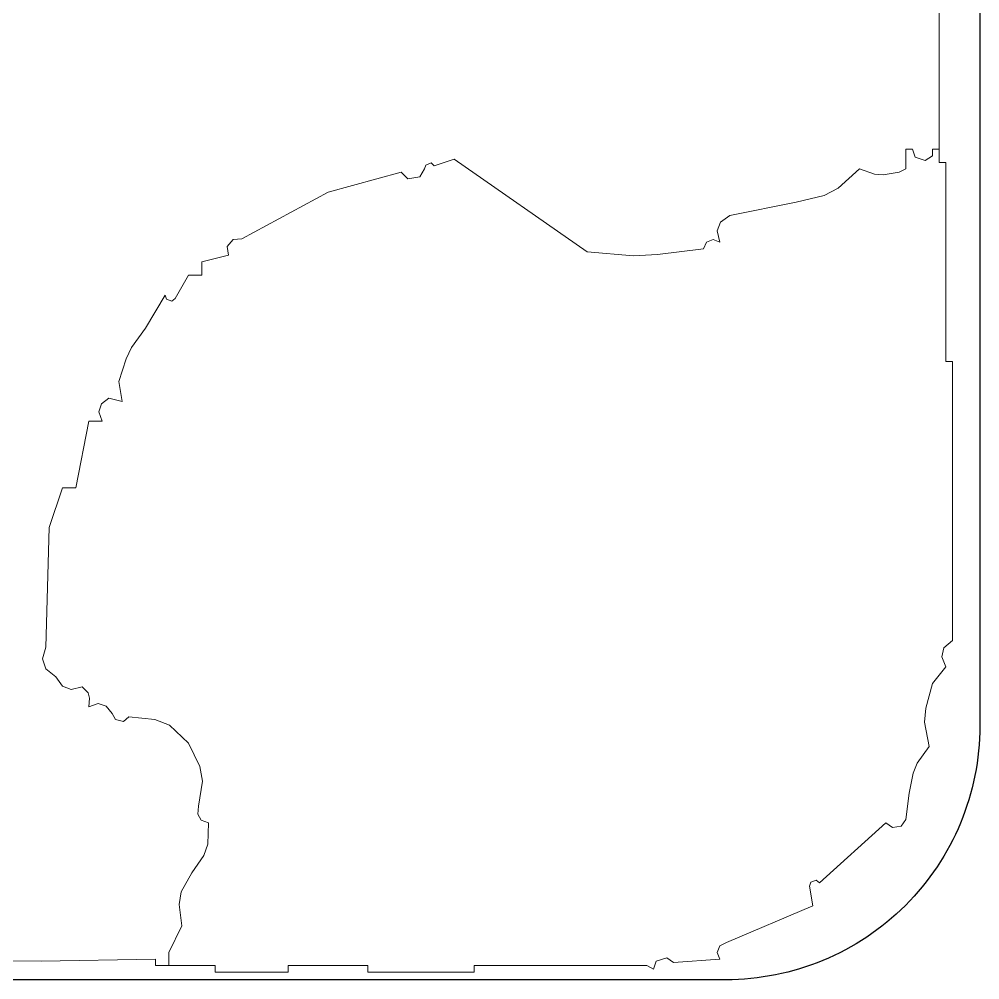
# Model space of a CAD drawing. Extents: x 396092 to 455492, y 17293 to 132793.
# Drawn here: x 439452.7 to 439524.1, y 46844.5 to 46915.9 of the extents above; entities that cross this region are included whole.
import ezdxf

# ---------------------------------------------------------------- set-up
doc = ezdxf.new("R2010")
doc.units = 0
doc.header["$LTSCALE"] = 1000
doc.header["$MEASUREMENT"] = 0

# ---------------------------------------------------------------- blocks, each defined once
blk = doc.blocks.new('A$C0AC75E25')
blk.add_lwpolyline([(33703.5, -13928.5), (38625.2, -13928.5, -0.414214), (39125.2, -14428.5), (39125.2, -19288, -0.414214), (38625.2, -19788), (33703.5, -19788, -0.414214), (33203.5, -19288), (33203.5, -14428.5, -0.414214)], format="xyb", close=True)
at = {"color": 31, "lineweight": 0}
blk.add_lwpolyline([(37165.4, -19749.8), (37277.8, -19751.1), (37502.6, -19747.2), (37502.6, -19760.2), (37502.6, -19760.2), (37528.8, -19760.2), (37528.8, -19734.1), (37554.9, -19681.8), (37549.7, -19640), (37553.6, -19615.1), (37574.5, -19577.2), (37598, -19543.2), (37605.9, -19521), (37607.2, -19479.2), (37592.8, -19474), (37586.3, -19462.2), (37587.6, -19446.5), (37595.4, -19396.8), (37590.2, -19368.1), (37568, -19322.3), (37530.1, -19287), (37501.3, -19275.3), (37450.3, -19270), (37439.9, -19279.2), (37424.2, -19275.3), (37417.7, -19263.5), (37405.9, -19249.1), (37390.2, -19243.9), (37371.9, -19250.4), (37373.2, -19233.4), (37370.6, -19223), (37358.8, -19211.2), (37336.6, -19216.4), (37319.6, -19209.9), (37306.5, -19191.6), (37286.9, -19175.9), (37280.4, -19156.3), (37286.9, -19132.8), (37293.5, -18897.5), (37319.6, -18819.1), (37345.8, -18819.1), (37371.9, -18688.3), (37398, -18688.3), (37391.5, -18670), (37396.7, -18654.3), (37411.1, -18642.6), (37437.3, -18649.1), (37430.7, -18609.9), (37445.1, -18565.5), (37455.6, -18543.2), (37483, -18505.3), (37522.2, -18440), (37524.8, -18447.8), (37535.3, -18451.7), (37541.8, -18446.5), (37568, -18400.7), (37594.1, -18400.7), (37594.1, -18374.6), (37646.4, -18361.5), (37643.8, -18344.5), (37655.6, -18330.2), (37672.6, -18328.9), (37842.5, -18237.3), (37986.3, -18198.1), (37999.4, -18211.2), (38022.9, -18207.3), (38032, -18191.6), (38034.7, -18183.8), (38045.1, -18179.8), (38051.6, -18185.1), (38090.9, -18172), (38352.3, -18355), (38443.8, -18362.8), (38490.9, -18360.2), (38581.1, -18348.5), (38587.6, -18335.4), (38600.7, -18330.2), (38613.7, -18335.4), (38608.5, -18313.2), (38615.1, -18296.2), (38633.4, -18283.1), (38764.1, -18257), (38819, -18243.9), (38846.4, -18229.5), (38888.3, -18191.6), (38918.3, -18202.1), (38935.3, -18203.4), (38966.7, -18198.1), (38979.8, -18191.6), (38979.8, -18152.4), (38992.8, -18152.4), (38998.1, -18168.1), (39017.7, -18174.6), (39032.1, -18165.4), (39032.1, -18152.4), (39045.1, -18152.4), (39045.1, -16792.9)], dxfattribs=at)
at = {"color": 22, "lineweight": 0}
blk.add_lwpolyline([(39045.1, -18178.5), (39045.1, -18152.4), (39032.1, -18152.4), (39032.1, -18165.4), (39017.7, -18174.6), (38998.1, -18168.1), (38992.8, -18152.4), (38979.8, -18152.4), (38979.8, -18191.6), (38966.7, -18198.1), (38935.3, -18203.4), (38918.3, -18202.1), (38888.3, -18191.6), (38846.4, -18229.5), (38819, -18243.9), (38764.1, -18257), (38633.4, -18283.1), (38615.1, -18296.2), (38608.5, -18313.2), (38613.7, -18335.4), (38600.7, -18330.2), (38587.6, -18335.4), (38581.1, -18348.5), (38490.9, -18360.2), (38443.8, -18362.8), (38352.3, -18355), (38090.9, -18172), (38051.6, -18185.1), (38045.1, -18179.8), (38034.7, -18183.8), (38032, -18191.6), (38022.9, -18207.3), (37999.4, -18211.2), (37986.3, -18198.1), (37842.5, -18237.3), (37672.6, -18328.9), (37655.6, -18330.2), (37643.8, -18344.5), (37646.4, -18361.5), (37594.1, -18374.6), (37594.1, -18400.7), (37568, -18400.7), (37541.8, -18446.5), (37535.3, -18451.7), (37524.8, -18447.8), (37522.2, -18440), (37483, -18505.3), (37455.6, -18543.2), (37445.1, -18565.5), (37430.7, -18609.9), (37437.3, -18649.1), (37411.1, -18642.6), (37396.7, -18654.3), (37391.5, -18670), (37398, -18688.3), (37371.9, -18688.3), (37345.8, -18819.1), (37319.6, -18819.1), (37293.5, -18897.5), (37286.9, -19132.8), (37280.4, -19156.3), (37286.9, -19175.9), (37306.5, -19191.6), (37319.6, -19209.9), (37336.6, -19216.4), (37358.8, -19211.2), (37370.6, -19223), (37373.2, -19233.4), (37371.9, -19250.4), (37390.2, -19243.9), (37405.9, -19249.1), (37417.7, -19263.5), (37424.2, -19275.3), (37439.9, -19279.2), (37450.3, -19270), (37501.3, -19275.3), (37530.1, -19287), (37568, -19322.3), (37590.2, -19368.1), (37595.4, -19396.8), (37587.6, -19446.5), (37586.3, -19462.2), (37592.8, -19474), (37607.2, -19479.2), (37605.9, -19521), (37598, -19543.2), (37574.5, -19577.2), (37553.6, -19615.1), (37549.7, -19640), (37554.9, -19681.8), (37528.8, -19734.1), (37528.8, -19760.2), (37620.3, -19760.2), (37620.3, -19773.3), (37764.1, -19773.3), (37764.1, -19760.2), (37920.9, -19760.2), (37920.9, -19773.3), (38130.1, -19773.3), (38130.1, -19760.2), (38470, -19760.2), (38483, -19766.8), (38488.3, -19751.1), (38509.2, -19744.6), (38522.2, -19753.7), (38613.7, -19747.2), (38608.5, -19734.1), (38613.7, -19721), (38626.8, -19714.5), (38796.8, -19642.6), (38790.2, -19603.4), (38792.8, -19595.5), (38803.3, -19591.6), (38809.8, -19596.8), (38940.5, -19479.2), (38953.6, -19488.3), (38970.6, -19485.7), (38979.8, -19472.7), (38986.3, -19420.4), (38994.1, -19381.2), (39002, -19361.5), (39025.5, -19328.9), (39016.4, -19280.5), (39019, -19253), (39032.1, -19204.7), (39058.2, -19172), (39050.4, -19152.4), (39054.3, -19134.1), (39071.3, -19119.7), (39071.3, -18570.7), (39058.2, -18570.7), (39058.2, -18178.5), (39045.1, -18178.5)], close=True, dxfattribs=at)
blk = doc.blocks.new('A$C8d334926')
at = {"xscale": 0.03776847953370525, "yscale": 0.03776847953370525, "zscale": 0.03776847953370525}
blk.add_blockref('A$C0AC75E25', (-48257.916, 30871.571), dxfattribs=at)

msp = doc.modelspace()

# ---------------------------------------------------------------- block references
msp.add_blockref('A$C8d334926', (486304.289, 16720.281))

doc.saveas('drawing.dxf')
